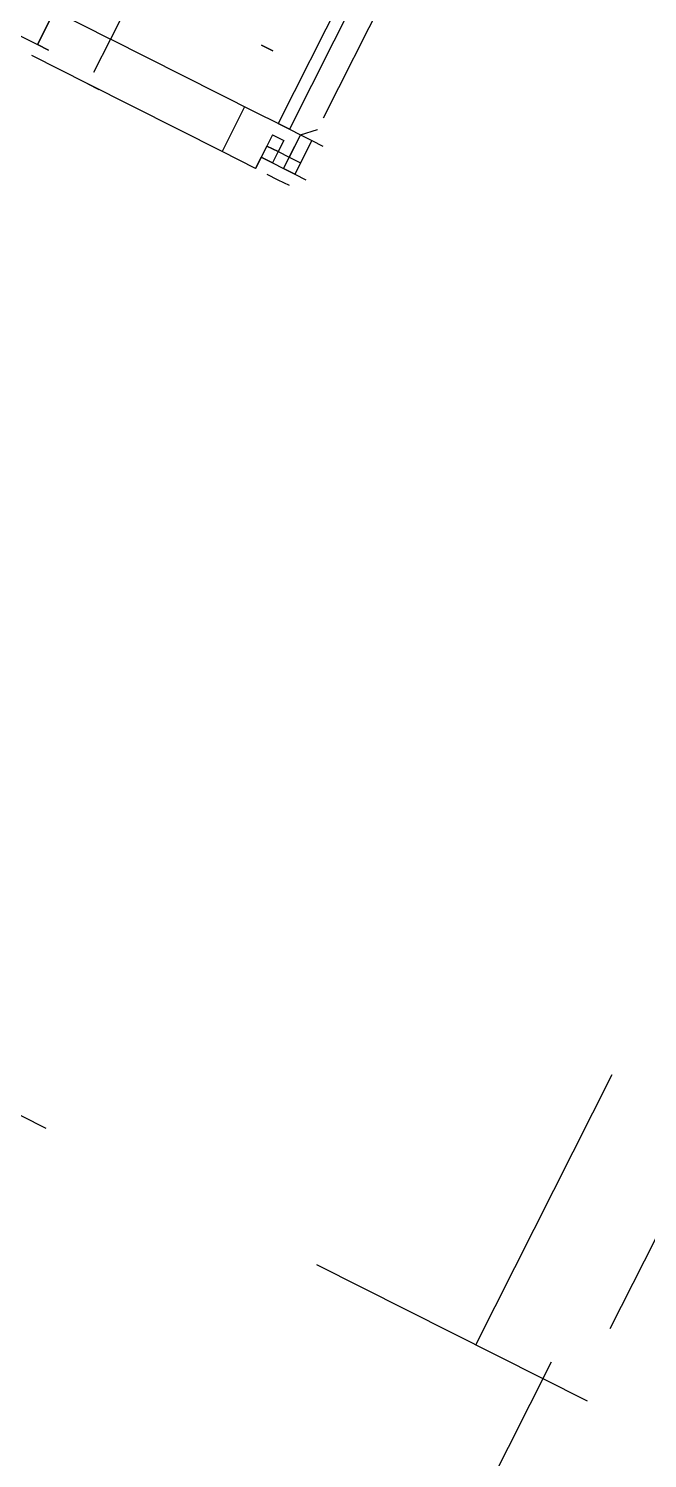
# Model space of a CAD drawing. Header units: metres. Extents: x 0 to 547597, y 0 to 1844684.
# Drawn here: x 543420.765 to 543420.9691, y 1844513.4281 to 1844513.9001 of the extents above; entities that cross this region are included whole.
import ezdxf

# ---------------------------------------------------------------- set-up
doc = ezdxf.new("R2010")
doc.units = ezdxf.units.M
doc.linetypes.add('DASHED', pattern=[0.75, 0.5, -0.25])
doc.layers.add('5_Thep', color=4, linetype='Continuous')
doc.layers.add('TB220kVtuonglai', color=8, linetype='DASHED')

# ---------------------------------------------------------------- blocks, each defined once
blk = doc.blocks.new('MBA220-MB')
at = {"color": 1}
for points in [[(-41.33, -95.06), (-41.33, -475.29)], [(-66.13, -99.19), (-194.25, -99.19)], [(-1847.43, -111.59), (1731.71, -111.59)], [(-41.33, -136.39), (-425.69, -136.39)], [(-371.97, -363.7), (-371.97, -359.57)], [(-371.97, -363.7), (-371.97, -359.57)], [(-359.57, -363.7), (-359.57, -359.57)], [(-359.57, -363.7), (-359.57, -359.57)], [(-429.83, -363.7), (-380.23, -363.7)], [(-371.97, -367.83), (-376.1, -363.7)], [(-376.1, -363.7), (-376.1, -363.7)], [(-371.97, -367.83), (-371.97, -363.7)], [(-371.97, -367.83), (-371.97, -363.7)], [(-367.83, -367.83), (-371.97, -367.83), (-371.97, -363.7), (-367.83, -363.7)], [(-367.83, -363.7), (-371.97, -363.7)], [(-371.97, -367.83), (-363.7, -367.83)], [(-371.97, -371.97), (-371.97, -367.83)], [(-367.83, -363.7), (-363.7, -363.7)], [(-367.83, -363.7), (-359.57, -363.7)], [(-363.7, -367.83), (-367.83, -367.83)], [(-359.57, -367.83), (-363.7, -367.83), (-363.7, -363.7), (-359.57, -363.7), (-359.57, -367.83), (-359.57, -367.83)], [(-363.7, -367.83), (-359.57, -367.83)], [(-363.7, -371.97), (-363.7, -367.83)], [(-359.57, -367.83), (-359.57, -363.7)], [(-359.57, -371.97), (-359.57, -367.83)], [(-359.57, -371.97), (-359.57, -367.83)], [(-355.43, -367.83), (-355.43, -363.7)], [(-355.43, -371.97), (-355.43, -367.83)], [(-355.43, -371.97), (-355.43, -367.83)], [(-425.69, -371.97), (-371.97, -371.97)], [(-371.97, -371.97), (-371.97, -376.1)], [(-371.97, -376.1), (-371.97, -371.97)], [(-367.83, -371.97), (-363.7, -371.97)], [(-367.83, -376.1), (-367.83, -371.97)], [(-363.7, -371.97), (-363.7, -376.1)], [(-363.7, -371.97), (-363.7, -376.1)], [(-363.7, -371.97), (-359.57, -371.97)], [(-363.7, -376.1), (-363.7, -371.97)], [(-359.57, -376.1), (-359.57, -371.97)], [(-359.57, -371.97), (-359.57, -376.1)], [(-425.69, -376.1), (-371.97, -376.1)], [(-425.69, -376.1), (-371.97, -376.1)], [(-371.97, -376.1), (-371.97, -376.1)], [(-371.97, -376.1), (-371.97, -376.1), (-371.97, -376.1)], [(-371.97, -376.1), (-371.97, -384.36), (-371.97, -384.36), (-371.97, -438.09)], [(-367.83, -376.1), (-363.7, -376.1)], [(-363.7, -376.1), (-355.43, -376.1)], [(-355.43, -376.1), (-359.57, -376.1), (-355.43, -376.1)], [(-359.57, -376.1), (-355.43, -376.1), (-355.43, -388.5)], [(-392.63, -392.63), (-392.63, -388.5), (-392.63, -392.63), (-392.63, -388.5)], [(-371.97, -388.5), (-355.43, -388.5)], [(-355.43, -388.5), (-355.43, -438.09)], [(-355.43, -438.09), (-355.43, -433.96)], [(-413.29, -438.09), (-371.97, -438.09)], [(-371.97, -458.76), (-371.97, -438.09), (-359.57, -438.09)], [(-355.43, -438.09), (-355.43, -438.09)], [(-355.43, -438.09), (-355.43, -438.09)], [(-355.43, -438.09), (-355.43, -458.76)], [(-371.97, -458.76), (-359.57, -458.76), (-359.57, -454.62), (-359.57, -458.76)], [(-355.43, -454.62), (-355.43, -458.76)], [(-359.57, -471.16), (-359.57, -458.76), (-425.69, -458.76)]]:
    blk.add_lwpolyline(points, dxfattribs=at)
blk = doc.blocks.new('mb moiTQK')
at = {"layer": 'TB220kVtuonglai', "ltscale": 3000, "xscale": 0.001, "yscale": 0.001, "zscale": 0.001}
blk.add_blockref('MBA220-MB', (-20.05166, -82.51016), dxfattribs=at)
blk = doc.blocks.new('ACAD-DinhViTuyenDz220kV')
blk.add_circle((543470.18793, 1844560.06958), 117.55145)
at = {"layer": '5_Thep', "rotation": 243.2403583287449}
blk.add_blockref('mb moiTQK', (543485.661, 1844458.313), dxfattribs=at)

msp = doc.modelspace()

# ---------------------------------------------------------------- block references
msp.add_blockref('ACAD-DinhViTuyenDz220kV', (0, 0))

doc.saveas('drawing.dxf')
